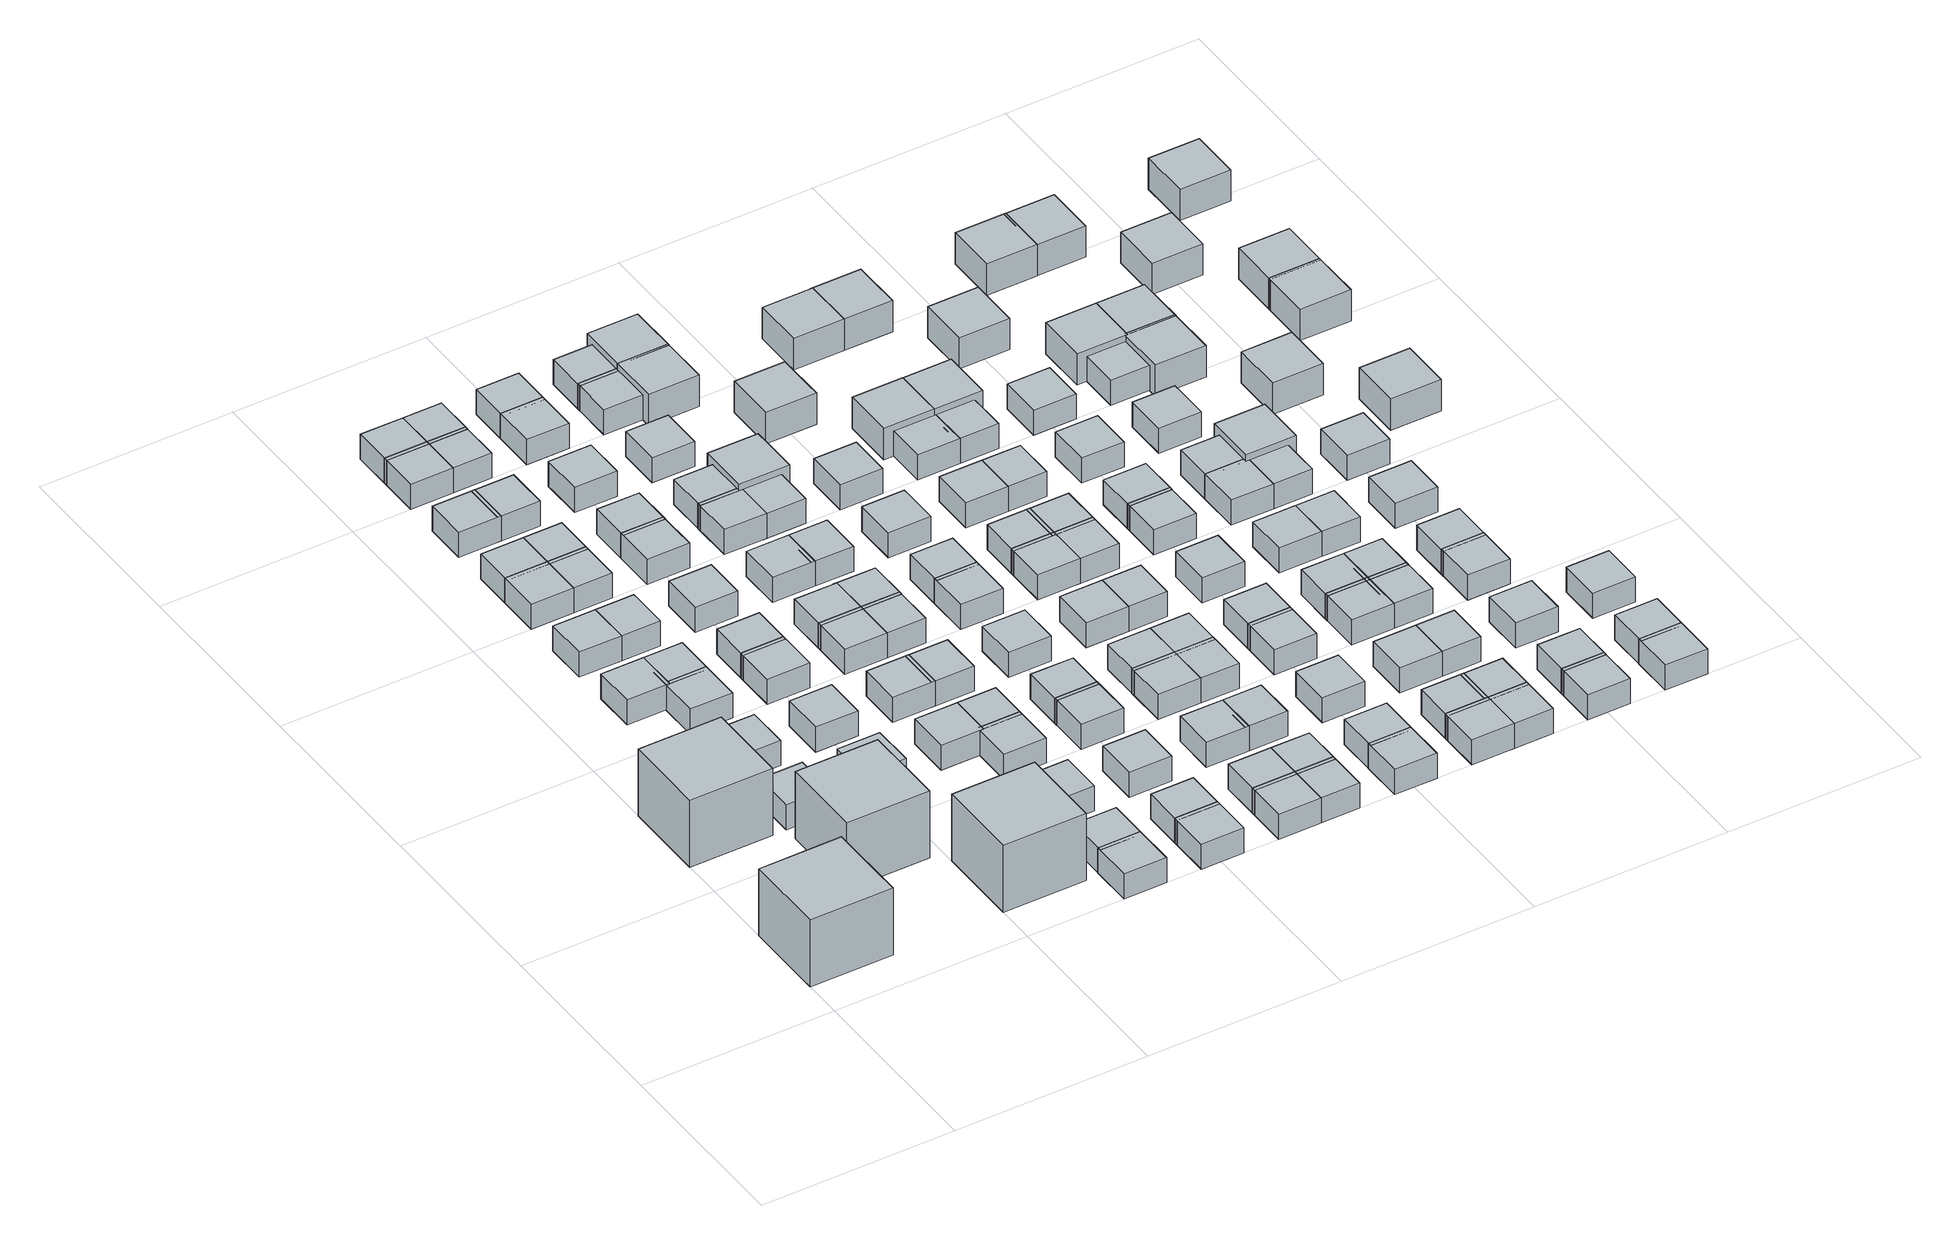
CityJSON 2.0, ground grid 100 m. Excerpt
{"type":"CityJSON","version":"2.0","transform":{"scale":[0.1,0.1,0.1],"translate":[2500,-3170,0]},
"CityObjects":{
"object1":{"type":"GenericCityObject","geometry":[{"type":"Solid","lod":"1","boundaries":[[[[0,1,2,3]],[[4,5,1,0]],[[5,6,2,1]],[[6,7,3,2]],[[7,4,0,3]],[[7,6,5,4]]]]}]},
"object2":{"type":"GenericCityObject","geometry":[{"type":"Solid","lod":"1","boundaries":[[[[8,9,10,11]],[[12,13,9,8]],[[13,14,10,9]],[[14,15,11,10]],[[15,12,8,11]],[[15,14,13,12]]]]}]},
"object3":{"type":"GenericCityObject","geometry":[{"type":"Solid","lod":"1","boundaries":[[[[16,17,18,19]],[[20,21,17,16]],[[21,22,18,17]],[[22,23,19,18]],[[23,20,16,19]],[[23,22,21,20]]]]}]},
"object4":{"type":"GenericCityObject","geometry":[{"type":"Solid","lod":"1","boundaries":[[[[24,25,26,27]],[[28,29,25,24]],[[29,30,26,25]],[[30,31,27,26]],[[31,28,24,27]],[[31,30,29,28]]]]}]},
"object5":{"type":"GenericCityObject","geometry":[{"type":"Solid","lod":"1","boundaries":[[[[32,33,34,35]],[[36,37,33,32]],[[37,38,34,33]],[[38,39,35,34]],[[39,36,32,35]],[[39,38,37,36]]]]}]},
"object6":{"type":"GenericCityObject","geometry":[{"type":"Solid","lod":"1","boundaries":[[[[40,41,42,43]],[[44,45,41,40]],[[45,46,42,41]],[[46,47,43,42]],[[47,44,40,43]],[[47,46,45,44]]]]}]},
"object7":{"type":"GenericCityObject","geometry":[{"type":"Solid","lod":"1","boundaries":[[[[48,49,50,51]],[[52,53,49,48]],[[53,54,50,49]],[[54,55,51,50]],[[55,52,48,51]],[[55,54,53,52]]]]}]},
"object8":{"type":"GenericCityObject","geometry":[{"type":"Solid","lod":"1","boundaries":[[[[56,57,58,59]],[[60,61,57,56]],[[61,62,58,57]],[[62,63,59,58]],[[63,60,56,59]],[[63,62,61,60]]]]}]},
"object9":{"type":"GenericCityObject","geometry":[{"type":"Solid","lod":"1","boundaries":[[[[64,65,66,67]],[[68,69,65,64]],[[69,70,66,65]],[[70,71,67,66]],[[71,68,64,67]],[[71,70,69,68]]]]}]},
"object10":{"type":"GenericCityObject","geometry":[{"type":"Solid","lod":"1","boundaries":[[[[72,73,74,75]],[[76,77,73,72]],[[77,78,74,73]],[[78,79,75,74]],[[79,76,72,75]],[[79,78,77,76]]]]}]},
"object11":{"type":"GenericCityObject","geometry":[{"type":"Solid","lod":"1","boundaries":[[[[80,81,82,83]],[[84,85,81,80]],[[85,86,82,81]],[[86,87,83,82]],[[87,84,80,83]],[[87,86,85,84]]]]}]},
"object12":{"type":"GenericCityObject","geometry":[{"type":"Solid","lod":"1","boundaries":[[[[88,89,90,91]],[[92,93,89,88]],[[93,94,90,89]],[[94,95,91,90]],[[95,92,88,91]],[[95,94,93,92]]]]}]},
"object13":{"type":"GenericCityObject","geometry":[{"type":"Solid","lod":"1","boundaries":[[[[96,97,98,99]],[[100,101,97,96]],[[101,102,98,97]],[[102,103,99,98]],[[103,100,96,99]],[[103,102,101,100]]]]}]},
"object14":{"type":"GenericCityObject","geometry":[{"type":"Solid","lod":"1","boundaries":[[[[104,105,106,107]],[[108,109,105,104]],[[109,110,106,105]],[[110,111,107,106]],[[111,108,104,107]],[[111,110,109,108]]]]}]},
"object15":{"type":"GenericCityObject","geometry":[{"type":"Solid","lod":"1","boundaries":[[[[112,113,114,115]],[[116,117,113,112]],[[117,118,114,113]],[[118,119,115,114]],[[119,116,112,115]],[[119,118,117,116]]]]}]},
"object16":{"type":"GenericCityObject","geometry":[{"type":"Solid","lod":"1","boundaries":[[[[120,121,122,123]],[[124,125,121,120]],[[125,126,122,121]],[[126,127,123,122]],[[127,124,120,123]],[[127,126,125,124]]]]}]},
"object17":{"type":"GenericCityObject","geometry":[{"type":"Solid","lod":"1","boundaries":[[[[128,129,130,131]],[[132,133,129,128]],[[133,134,130,129]],[[134,135,131,130]],[[135,132,128,131]],[[135,134,133,132]]]]}]},
"object18":{"type":"GenericCityObject","geometry":[{"type":"Solid","lod":"1","boundaries":[[[[136,137,138,139]],[[140,141,137,136]],[[141,142,138,137]],[[142,143,139,138]],[[143,140,136,139]],[[143,142,141,140]]]]}]},
"object19":{"type":"GenericCityObject","geometry":[{"type":"Solid","lod":"1","boundaries":[[[[144,145,146,147]],[[148,149,145,144]],[[149,150,146,145]],[[150,151,147,146]],[[151,148,144,147]],[[151,150,149,148]]]]}]},
"object20":{"type":"GenericCityObject","geometry":[{"type":"Solid","lod":"1","boundaries":[[[[152,153,154,155]],[[156,157,153,152]],[[157,158,154,153]],[[158,159,155,154]],[[159,156,152,155]],[[159,158,157,156]]]]}]},
"object21":{"type":"GenericCityObject","geometry":[{"type":"Solid","lod":"1","boundaries":[[[[160,161,162,163]],[[164,165,161,160]],[[165,166,162,161]],[[166,167,163,162]],[[167,164,160,163]],[[167,166,165,164]]]]}]},
"object22":{"type":"GenericCityObject","geometry":[{"type":"Solid","lod":"1","boundaries":[[[[168,169,170,171]],[[172,173,169,168]],[[173,174,170,169]],[[174,175,171,170]],[[175,172,168,171]],[[175,174,173,172]]]]}]},
"object23":{"type":"GenericCityObject","geometry":[{"type":"Solid","lod":"1","boundaries":[[[[176,177,178,179]],[[180,181,177,176]],[[181,182,178,177]],[[182,183,179,178]],[[183,180,176,179]],[[183,182,181,180]]]]}]},
"object24":{"type":"GenericCityObject","geometry":[{"type":"Solid","lod":"1","boundaries":[[[[184,185,186,187]],[[188,189,185,184]],[[189,190,186,185]],[[190,191,187,186]],[[191,188,184,187]],[[191,190,189,188]]]]}]},
"object25":{"type":"GenericCityObject","geometry":[{"type":"Solid","lod":"1","boundaries":[[[[192,193,194,195]],[[196,197,193,192]],[[197,198,194,193]],[[198,199,195,194]],[[199,196,192,195]],[[199,198,197,196]]]]}]},
"object26":{"type":"GenericCityObject","geometry":[{"type":"Solid","lod":"1","boundaries":[[[[200,201,202,203]],[[204,205,201,200]],[[205,206,202,201]],[[206,207,203,202]],[[207,204,200,203]],[[207,206,205,204]]]]}]},
"object27":{"type":"GenericCityObject","geometry":[{"type":"Solid","lod":"1","boundaries":[[[[208,209,210,211]],[[212,213,209,208]],[[213,214,210,209]],[[214,215,211,210]],[[215,212,208,211]],[[215,214,213,212]]]]}]},
"object28":{"type":"GenericCityObject","geometry":[{"type":"Solid","lod":"1","boundaries":[[[[216,217,218,219]],[[220,221,217,216]],[[221,222,218,217]],[[222,223,219,218]],[[223,220,216,219]],[[223,222,221,220]]]]}]},
"object29":{"type":"GenericCityObject","geometry":[{"type":"Solid","lod":"1","boundaries":[[[[224,225,226,227]],[[228,229,225,224]],[[229,230,226,225]],[[230,231,227,226]],[[231,228,224,227]],[[231,230,229,228]]]]}]},
"object30":{"type":"GenericCityObject","geometry":[{"type":"Solid","lod":"1","boundaries":[[[[232,233,234,235]],[[236,237,233,232]],[[237,238,234,233]],[[238,239,235,234]],[[239,236,232,235]],[[239,238,237,236]]]]}]},
"object31":{"type":"GenericCityObject","geometry":[{"type":"Solid","lod":"1","boundaries":[[[[240,241,242,243]],[[244,245,241,240]],[[245,246,242,241]],[[246,247,243,242]],[[247,244,240,243]],[[247,246,245,244]]]]}]},
"object32":{"type":"GenericCityObject","geometry":[{"type":"Solid","lod":"1","boundaries":[[[[248,249,250,251]],[[252,253,249,248]],[[253,254,250,249]],[[254,255,251,250]],[[255,252,248,251]],[[255,254,253,252]]]]}]},
"object33":{"type":"GenericCityObject","geometry":[{"type":"Solid","lod":"1","boundaries":[[[[256,257,258,259]],[[260,261,257,256]],[[261,262,258,257]],[[262,263,259,258]],[[263,260,256,259]],[[263,262,261,260]]]]}]},
"object34":{"type":"GenericCityObject","geometry":[{"type":"Solid","lod":"1","boundaries":[[[[264,265,266,267]],[[268,269,265,264]],[[269,270,266,265]],[[270,271,267,266]],[[271,268,264,267]],[[271,270,269,268]]]]}]},
"object35":{"type":"GenericCityObject","geometry":[{"type":"Solid","lod":"1","boundaries":[[[[272,273,274,275]],[[276,277,273,272]],[[277,278,274,273]],[[278,279,275,274]],[[279,276,272,275]],[[279,278,277,276]]]]}]},
"object36":{"type":"GenericCityObject","geometry":[{"type":"Solid","lod":"1","boundaries":[[[[280,281,282,283]],[[284,285,281,280]],[[285,286,282,281]],[[286,287,283,282]],[[287,284,280,283]],[[287,286,285,284]]]]}]},
"object37":{"type":"GenericCityObject","geometry":[{"type":"Solid","lod":"1","boundaries":[[[[288,289,290,291]],[[292,293,289,288]],[[293,294,290,289]],[[294,295,291,290]],[[295,292,288,291]],[[295,294,293,292]]]]}]},
"object38":{"type":"GenericCityObject","geometry":[{"type":"Solid","lod":"1","boundaries":[[[[296,297,298,299]],[[300,301,297,296]],[[301,302,298,297]],[[302,303,299,298]],[[303,300,296,299]],[[303,302,301,300]]]]}]},
"object39":{"type":"GenericCityObject","geometry":[{"type":"Solid","lod":"1","boundaries":[[[[304,305,306,307]],[[308,309,305,304]],[[309,310,306,305]],[[310,311,307,306]],[[311,308,304,307]],[[311,310,309,308]]]]}]},
"object40":{"type":"GenericCityObject","geometry":[{"type":"Solid","lod":"1","boundaries":[[[[312,313,314,315]],[[316,317,313,312]],[[317,318,314,313]],[[318,319,315,314]],[[319,316,312,315]],[[319,318,317,316]]]]}]},
"object41":{"type":"GenericCityObject","geometry":[{"type":"Solid","lod":"1","boundaries":[[[[320,321,322,323]],[[324,325,321,320]],[[325,326,322,321]],[[326,327,323,322]],[[327,324,320,323]],[[327,326,325,324]]]]}]},
"object42":{"type":"GenericCityObject","geometry":[{"type":"Solid","lod":"1","boundaries":[[[[328,329,330,331]],[[332,333,329,328]],[[333,334,330,329]],[[334,335,331,330]],[[335,332,328,331]],[[335,334,333,332]]]]}]},
"object43":{"type":"GenericCityObject","geometry":[{"type":"Solid","lod":"1","boundaries":[[[[336,337,338,339]],[[340,341,337,336]],[[341,342,338,337]],[[342,343,339,338]],[[343,340,336,339]],[[343,342,341,340]]]]}]},
"object44":{"type":"GenericCityObject","geometry":[{"type":"Solid","lod":"1","boundaries":[[[[344,345,346,347]],[[348,349,345,344]],[[349,350,346,345]],[[350,351,347,346]],[[351,348,344,347]],[[351,350,349,348]]]]}]},
"object45":{"type":"GenericCityObject","geometry":[{"type":"Solid","lod":"1","boundaries":[[[[352,353,354,355]],[[356,357,353,352]],[[357,358,354,353]],[[358,359,355,354]],[[359,356,352,355]],[[359,358,357,356]]]]}]},
"object46":{"type":"GenericCityObject","geometry":[{"type":"Solid","lod":"1","boundaries":[[[[360,361,362,363]],[[364,365,361,360]],[[365,366,362,361]],[[366,367,363,362]],[[367,364,360,363]],[[367,366,365,364]]]]}]},
"object47":{"type":"GenericCityObject","geometry":[{"type":"Solid","lod":"1","boundaries":[[[[368,369,370,371]],[[372,373,369,368]],[[373,374,370,369]],[[374,375,371,370]],[[375,372,368,371]],[[375,374,373,372]]]]}]},
"object48":{"type":"GenericCityObject","geometry":[{"type":"Solid","lod":"1","boundaries":[[[[376,377,378,379]],[[380,381,377,376]],[[381,382,378,377]],[[382,383,379,378]],[[383,380,376,379]],[[383,382,381,380]]]]}]},
"object49":{"type":"GenericCityObject","geometry":[{"type":"Solid","lod":"1","boundaries":[[[[384,385,386,387]],[[388,389,385,384]],[[389,390,386,385]],[[390,391,387,386]],[[391,388,384,387]],[[391,390,389,388]]]]}]},
"object50":{"type":"GenericCityObject","geometry":[{"type":"Solid","lod":"1","boundaries":[[[[392,393,394,395]],[[396,397,393,392]],[[397,398,394,393]],[[398,399,395,394]],[[399,396,392,395]],[[399,398,397,396]]]]}]},
"object51":{"type":"GenericCityObject","geometry":[{"type":"Solid","lod":"1","boundaries":[[[[400,401,402,403]],[[404,405,401,400]],[[405,406,402,401]],[[406,407,403,402]],[[407,404,400,403]],[[407,406,405,404]]]]}]},
"object52":{"type":"GenericCityObject","geometry":[{"type":"Solid","lod":"1","boundaries":[[[[408,409,410,411]],[[412,413,409,408]],[[413,414,410,409]],[[414,415,411,410]],[[415,412,408,411]],[[415,414,413,412]]]]}]},
"object53":{"type":"GenericCityObject","geometry":[{"type":"Solid","lod":"1","boundaries":[[[[416,417,418,419]],[[420,421,417,416]],[[421,422,418,417]],[[422,423,419,418]],[[423,420,416,419]],[[423,422,421,420]]]]}]},
"object54":{"type":"GenericCityObject","geometry":[{"type":"Solid","lod":"1","boundaries":[[[[424,425,426,427]],[[428,429,425,424]],[[429,430,426,425]],[[430,431,427,426]],[[431,428,424,427]],[[431,430,429,428]]]]}]},
"object55":{"type":"GenericCityObject","geometry":[{"type":"Solid","lod":"1","boundaries":[[[[432,433,434,435]],[[436,437,433,432]],[[437,438,434,433]],[[438,439,435,434]],[[439,436,432,435]],[[439,438,437,436]]]]}]},
"object56":{"type":"GenericCityObject","geometry":[{"type":"Solid","lod":"1","boundaries":[[[[440,441,442,443]],[[444,445,441,440]],[[445,446,442,441]],[[446,447,443,442]],[[447,444,440,443]],[[447,446,445,444]]]]}]},
"object57":{"type":"GenericCityObject","geometry":[{"type":"Solid","lod":"1","boundaries":[[[[448,449,450,451]],[[452,453,449,448]],[[453,454,450,449]],[[454,455,451,450]],[[455,452,448,451]],[[455,454,453,452]]]]}]},
"object58":{"type":"GenericCityObject","geometry":[{"type":"Solid","lod":"1","boundaries":[[[[456,457,458,459]],[[460,461,457,456]],[[461,462,458,457]],[[462,463,459,458]],[[463,460,456,459]],[[463,462,461,460]]]]}]},
"object59":{"type":"GenericCityObject","geometry":[{"type":"Solid","lod":"1","boundaries":[[[[464,465,466,467]],[[468,469,465,464]],[[469,470,466,465]],[[470,471,467,466]],[[471,468,464,467]],[[471,470,469,468]]]]}]},
"object60":{"type":"GenericCityObject","geometry":[{"type":"Solid","lod":"1","boundaries":[[[[472,473,474,475]],[[476,477,473,472]],[[477,478,474,473]],[[478,479,475,474]],[[479,476,472,475]],[[479,478,477,476]]]]}]},
"object61":{"type":"GenericCityObject","geometry":[{"type":"Solid","lod":"1","boundaries":[[[[480,481,482,483]],[[484,485,481,480]],[[485,486,482,481]],[[486,487,483,482]],[[487,484,480,483]],[[487,486,485,484]]]]}]},
"object62":{"type":"GenericCityObject","geometry":[{"type":"Solid","lod":"1","boundaries":[[[[488,489,490,491]],[[492,493,489,488]],[[493,494,490,489]],[[494,495,491,490]],[[495,492,488,491]],[[495,494,493,492]]]]}]},
"object63":{"type":"GenericCityObject","geometry":[{"type":"Solid","lod":"1","boundaries":[[[[496,497,498,499]],[[500,501,497,496]],[[501,502,498,497]],[[502,503,499,498]],[[503,500,496,499]],[[503,502,501,500]]]]}]},
"object64":{"type":"GenericCityObject","geometry":[{"type":"Solid","lod":"1","boundaries":[[[[504,505,506,507]],[[508,509,505,504]],[[509,510,506,505]],[[510,511,507,506]],[[511,508,504,507]],[[511,510,509,508]]]]}]},
"object65":{"type":"GenericCityObject","geometry":[{"type":"Solid","lod":"1","boundaries":[[[[512,513,514,515]],[[516,517,513,512]],[[517,518,514,513]],[[518,519,515,514]],[[519,516,512,515]],[[519,518,517,516]]]]}]},
"object66":{"type":"GenericCityObject","geometry":[{"type":"Solid","lod":"1","boundaries":[[[[520,521,522,523]],[[524,525,521,520]],[[525,526,522,521]],[[526,527,523,522]],[[527,524,520,523]],[[527,526,525,524]]]]}]},
"object67":{"type":"GenericCityObject","geometry":[{"type":"Solid","lod":"1","boundaries":[[[[528,529,530,531]],[[532,533,529,528]],[[533,534,530,529]],[[534,535,531,530]],[[535,532,528,531]],[[535,534,533,532]]]]}]},
"object68":{"type":"GenericCityObject","geometry":[{"type":"Solid","lod":"1","boundaries":[[[[536,537,538,539]],[[540,541,537,536]],[[541,542,538,537]],[[542,543,539,538]],[[543,540,536,539]],[[543,542,541,540]]]]}]},
"object69":{"type":"GenericCityObject","geometry":[{"type":"Solid","lod":"1","boundaries":[[[[544,545,546,547]],[[548,549,545,544]],[[549,550,546,545]],[[550,551,547,546]],[[551,548,544,547]],[[551,550,549,548]]]]}]},
"object70":{"type":"GenericCityObject","geometry":[{"type":"Solid","lod":"1","boundaries":[[[[552,553,554,555]],[[556,557,553,552]],[[557,558,554,553]],[[558,559,555,554]],[[559,556,552,555]],[[559,558,557,556]]]]}]},
"object71":{"type":"GenericCityObject","geometry":[{"type":"Solid","lod":"1","boundaries":[[[[560,561,562,563]],[[564,565,561,560]],[[565,566,562,561]],[[566,567,563,562]],[[567,564,560,563]],[[567,566,565,564]]]]}]},
"object72":{"type":"GenericCityObject","geometry":[{"type":"Solid","lod":"1","boundaries":[[[[568,569,570,571]],[[572,573,569,568]],[[573,574,570,569]],[[574,575,571,570]],[[575,572,568,571]],[[575,574,573,572]]]]}]},
"object73":{"type":"GenericCityObject","geometry":[{"type":"Solid","lod":"1","boundaries":[[[[576,577,578,579]],[[580,581,577,576]],[[581,582,578,577]],[[582,583,579,578]],[[583,580,576,579]],[[583,582,581,580]]]]}]},
"object74":{"type":"GenericCityObject","geometry":[{"type":"Solid","lod":"1","boundaries":[[[[584,585,586,587]],[[588,589,585,584]],[[589,590,586,585]],[[590,591,587,586]],[[591,588,584,587]],[[591,590,589,588]]]]}]},
"object75":{"type":"GenericCityObject","geometry":[{"type":"Solid","lod":"1","boundaries":[[[[592,593,594,595]],[[596,597,593,592]],[[597,598,594,593]],[[598,599,595,594]],[[599,596,592,595]],[[599,598,597,596]]]]}]},
"object76":{"type":"GenericCityObject","geometry":[{"type":"Solid","lod":"1","boundaries":[[[[600,601,602,603]],[[604,605,601,600]],[[605,606,602,601]],[[606,607,603,602]],[[607,604,600,603]],[[607,606,605,604]]]]}]},
"object77":{"type":"GenericCityObject","geometry":[{"type":"Solid","lod":"1","boundaries":[[[[608,609,610,611]],[[612,613,609,608]],[[613,614,610,609]],[[614,615,611,610]],[[615,612,608,611]],[[615,614,613,612]]]]}]},
"object78":{"type":"GenericCityObject","geometry":[{"type":"Solid","lod":"1","boundaries":[[[[616,617,618,619]],[[620,621,617,616]],[[621,622,618,617]],[[622,623,619,618]],[[623,620,616,619]],[[623,622,621,620]]]]}]},
"object79":{"type":"GenericCityObject","geometry":[{"type":"Solid","lod":"1","boundaries":[[[[624,625,626,627]],[[628,629,625,624]],[[629,630,626,625]],[[630,631,627,626]],[[631,628,624,627]],[[631,630,629,628]]]]}]},
"object80":{"type":"GenericCityObject","geometry":[{"type":"Solid","lod":"1","boundaries":[[[[632,633,634,635]],[[636,637,633,632]],[[637,638,634,633]],[[638,639,635,634]],[[639,636,632,635]],[[639,638,637,636]]]]}]},
"object81":{"type":"GenericCityObject","geometry":[{"type":"Solid","lod":"1","boundaries":[[[[640,641,642,643]],[[644,645,641,640]],[[645,646,642,641]],[[646,647,643,642]],[[647,644,640,643]],[[647,646,645,644]]]]}]},
"object82":{"type":"GenericCityObject","geometry":[{"type":"Solid","lod":"1","boundaries":[[[[648,649,650,651]],[[652,653,649,648]],[[653,654,650,649]],[[654,655,651,650]],[[655,652,648,651]],[[655,654,653,652]]]]}]},
"object83":{"type":"GenericCityObject","geometry":[{"type":"Solid","lod":"1","boundaries":[[[[656,657,658,659]],[[660,661,657,656]],[[661,662,658,657]],[[662,663,659,658]],[[663,660,656,659]],[[663,662,661,660]]]]}]},
"object84":{"type":"GenericCityObject","geometry":[{"type":"Solid","lod":"1","boundaries":[[[[664,665,666,667]],[[668,669,665,664]],[[669,670,666,665]],[[670,671,667,666]],[[671,668,664,667]],[[671,670,669,668]]]]}]},
"object85":{"type":"GenericCityObject","geometry":[{"type":"Solid","lod":"1","boundaries":[[[[672,673,674,675]],[[676,677,673,672]],[[677,678,674,673]],[[678,679,675,674]],[[679,676,672,675]],[[679,678,677,676]]]]}]},
"object86":{"type":"GenericCityObject","geometry":[{"type":"Solid","lod":"1","boundaries":[[[[680,681,682,683]],[[684,685,681,680]],[[685,686,682,681]],[[686,687,683,682]],[[687,684,680,683]],[[687,686,685,684]]]]}]},
"object87":{"type":"GenericCityObject","geometry":[{"type":"Solid","lod":"1","boundaries":[[[[688,689,690,691]],[[692,693,689,688]],[[693,694,690,689]],[[694,695,691,690]],[[695,692,688,691]],[[695,694,693,692]]]]}]},
"object88":{"type":"GenericCityObject","geometry":[{"type":"Solid","lod":"1","boundaries":[[[[696,697,698,699]],[[700,701,697,696]],[[701,702,698,697]],[[702,703,699,698]],[[703,700,696,699]],[[703,702,701,700]]]]}]},
"object89":{"type":"GenericCityObject","geometry":[{"type":"Solid","lod":"1","boundaries":[[[[704,705,706,707]],[[708,709,705,704]],[[709,710,706,705]],[[710,711,707,706]],[[711,708,704,707]],[[711,710,709,708]]]]}]},
"object90":{"type":"GenericCityObject","geometry":[{"type":"Solid","lod":"1","boundaries":[[[[712,713,714,715]],[[716,717,713,712]],[[717,718,714,713]],[[718,719,715,714]],[[719,716,712,715]],[[719,718,717,716]]]]}]},
"object91":{"type":"GenericCityObject","geometry":[{"type":"Solid","lod":"1","boundaries":[[[[720,721,722,723]],[[724,725,721,720]],[[725,726,722,721]],[[726,727,723,722]],[[727,724,720,723]],[[727,726,725,724]]]]}]},
"object92":{"type":"GenericCityObject","geometry":[{"type":"Solid","lod":"1","boundaries":[[[[728,729,730,731]],[[732,733,729,728]],[[733,734,730,729]],[[734,735,731,730]],[[735,732,728,731]],[[735,734,733,732]]]]}]},
"object93":{"type":"GenericCityObject","geometry":[{"type":"Solid","lod":"1","boundaries":[[[[736,737,738,739]],[[740,741,737,736]],[[741,742,738,737]],[[742,743,739,738]],[[743,740,736,739]],[[743,742,741,740]]]]}]},
"object94":{"type":"GenericCityObject","geometry":[{"type":"Solid","lod":"1","boundaries":[[[[744,745,746,747]],[[748,749,745,744]],[[749,750,746,745]],[[750,751,747,746]],[[751,748,744,747]],[[751,750,749,748]]]]}]},
"object95":{"type":"GenericCityObject","geometry":[{"type":"Solid","lod":"1","boundaries":[[[[752,753,754,755]],[[756,757,753,752]],[[757,758,754,753]],[[758,759,755,754]],[[759,756,752,755]],[[759,758,757,756]]]]}]},
"object96":{"type":"GenericCityObject","geometry":[{"type":"Solid","lod":"1","boundaries":[[[[760,761,762,763]],[[764,765,761,760]],[[765,766,762,761]],[[766,767,763,762]],[[767,764,760,763]],[[767,766,765,764]]]]}]},
"object97":{"type":"GenericCityObject","geometry":[{"type":"Solid","lod":"1","boundaries":[[[[768,769,770,771]],[[772,773,769,768]],[[773,774,770,769]],[[774,775,771,770]],[[775,772,768,771]],[[775,774,773,772]]]]}]},
"object98":{"type":"GenericCityObject","geometry":[{"type":"Solid","lod":"1","boundaries":[[[[776,777,778,779]],[[780,781,777,776]],[[781,782,778,777]],[[782,783,779,778]],[[783,780,776,779]],[[783,782,781,780]]]]}]},
"object99":{"type":"GenericCityObject","geometry":[{"type":"Solid","lod":"1","boundaries":[[[[784,785,786,787]],[[788,789,785,784]],[[789,790,786,785]],[[790,791,787,786]],[[791,788,784,787]],[[791,790,789,788]]]]}]},
"object100":{"type":"GenericCityObject","geometry":[{"type":"Solid","lod":"1","boundaries":[[[[792,793,794,795]],[[796,797,793,792]],[[797,798,794,793]],[[798,799,795,794]],[[799,796,792,795]],[[799,798,797,796]]]]}]},
"object101":{"type":"GenericCityObject","geometry":[{"type":"Solid","lod":"1","boundaries":[[[[800,801,802,803]],[[804,805,801,800]],[[805,806,802,801]],[[806,807,803,802]],[[807,804,800,803]],[[807,806,805,804]]]]}]},
"object102":{"type":"GenericCityObject","geometry":[{"type":"Solid","lod":"1","boundaries":[[[[808,809,810,811]],[[812,813,809,808]],[[813,814,810,809]],[[814,815,811,810]],[[815,812,808,811]],[[815,814,813,812]]]]}]},
"object103":{"type":"GenericCityObject","geometry":[{"type":"Solid","lod":"1","boundaries":[[[[816,817,818,819]],[[820,821,817,816]],[[821,822,818,817]],[[822,823,819,818]],[[823,820,816,819]],[[823,822,821,820]]]]}]},
"object104":{"type":"GenericCityObject","geometry":[{"type":"Solid","lod":"1","boundaries":[[[[824,825,826,827]],[[828,829,825,824]],[[829,830,826,825]],[[830,831,827,826]],[[831,828,824,827]],[[831,830,829,828]]]]}]},
"object105":{"type":"GenericCityObject","geometry":[{"type":"Solid","lod":"1","boundaries":[[[[832,833,834,835]],[[836,837,833,832]],[[837,838,834,833]],[[838,839,835,834]],[[839,836,832,835]],[[839,838,837,836]]]]}]},
"object106":{"type":"GenericCityObject","geometry":[{"type":"Solid","lod":"1","boundaries":[[[[840,841,842,843]],[[844,845,841,840]],[[845,846,842,841]],[[846,847,843,842]],[[847,844,840,843]],[[847,846,845,844]]]]}]},
"object107":{"type":"GenericCityObject","geometry":[{"type":"Solid","lod":"1","boundaries":[[[[848,849,850,851]],[[852,853,849,848]],[[853,854,850,849]],[[854,855,851,850]],[[855,852,848,851]],[[855,854,853,852]]]]}]},
"object108":{"type":"GenericCityObject","geometry":[{"type":"Solid","lod":"1","boundaries":[[[[856,857,858,859]],[[860,861,857,856]],[[861,862,858,857]],[[862,863,859,858]],[[863,860,856,859]],[[863,862,861,860]]]]}]},
"object109":{"type":"GenericCityObject","geometry":[{"type":"Solid","lod":"1","boundaries":[[[[864,865,866,867]],[[868,869,865,864]],[[869,870,866,865]],[[870,871,867,866]],[[871,868,864,867]],[[871,870,869,868]]]]}]},
"object110":{"type":"GenericCityObject","geometry":[{"type":"Solid","lod":"1","boundaries":[[[[872,873,874,875]],[[876,877,873,872]],[[877,878,874,873]],[[878,879,875,874]],[[879,876,872,875]],[[879,878,877,876]]]]}]},
"object111":{"type":"GenericCityObject","geometry":[{"type":"Solid","lod":"1","boundaries":[[[[880,881,882,883]],[[884,885,881,880]],[[885,886,882,881]],[[886,887,883,882]],[[887,884,880,883]],[[887,886,885,884]]]]}]},
"object112":{"type":"GenericCityObject","geometry":[{"type":"Solid","lod":"1","boundaries":[[[[888,889,890,891]],[[892,893,889,888]],[[893,894,890,889]],[[894,895,891,890]],[[895,892,888,891]],[[895,894,893,892]]]]}]},
"object113":{"type":"GenericCityObject","geometry":[{"type":"Solid","lod":"1","boundaries":[[[[896,897,898,899]],[[900,901,897,896]],[[901,902,898,897]],[[902,903,899,898]],[[903,900,896,899]],[[903,902,901,900]]]]}]},
"object114":{"type":"GenericCityObject","geometry":[{"type":"Solid","lod":"1","boundaries":[[[[904,905,906,907]],[[908,909,905,904]],[[909,910,906,905]],[[910,911,907,906]],[[911,908,904,907]],[[911,910,909,908]]]]}]},
"object115":{"type":"GenericCityObject","geometry":[{"type":"Solid","lod":"1","boundaries":[[[[912,913,914,915]],[[916,917,913,912]],[[917,918,914,913]],[[918,919,915,914]],[[919,916,912,915]],[[919,918,917,916]]]]}]},
"object116":{"type":"GenericCityObject","geometry":[{"type":"Solid","lod":"1","boundaries":[[[[920,921,922,923]],[[924,925,921,920]],[[925,926,922,921]],[[926,927,923,922]],[[927,924,920,923]],[[927,926,925,924]]]]}]},
"object117":{"type":"GenericCityObject","geometry":[{"type":"Solid","lod":"1","boundaries":[[[[928,929,930,931]],[[932,933,929,928]],[[933,934,930,929]],[[934,935,931,930]],[[935,932,928,931]],[[935,934,933,932]]]]}]},
"object118":{"type":"GenericCityObject","geometry":[{"type":"Solid","lod":"1","boundaries":[[[[936,937,938,939]],[[940,941,937,936]],[[941,942,938,937]],[[942,943,939,938]],[[943,940,936,939]],[[943,942,941,940]]]]}]},
"object119":{"type":"GenericCityObject","geometry":[{"type":"Solid","lod":"1","boundaries":[[[[944,945,946,947]],[[948,949,945,944]],[[949,950,946,945]],[[950,951,947,946]],[[951,948,944,947]],[[951,950,949,948]]]]}]},
"object120":{"type":"GenericCityObject","geometry":[{"type":"Solid","lod":"1","boundaries":[[[[952,953,954,955]],[[956,957,953,952]],[[957,958,954,953]],[[958,959,955,954]],[[959,956,952,955]],[[959,958,957,956]]]]}]},
"object121":{"type":"GenericCityObject","geometry":[{"type":"Solid","lod":"1","boundaries":[[[[960,961,962,963]],[[964,965,961,960]],[[965,966,962,961]],[[966,967,963,962]],[[967,964,960,963]],[[967,966,965,964]]]]}]},
"object122":{"type":"GenericCityObject","geometry":[{"type":"Solid","lod":"1","boundaries":[[[[968,969,970,971]],[[972,973,969,968]],[[973,974,970,969]],[[974,975,971,970]],[[975,972,968,971]],[[975,974,973,972]]]]}]},
"object123":{"type":"GenericCityObject","geometry":[{"type":"Solid","lod":"1","boundaries":[[[[976,977,978,979]],[[980,981,977,976]],[[981,982,978,977]],[[982,983,979,978]],[[983,980,976,979]],[[983,982,981,980]]]]}]},
"object124":{"type":"GenericCityObject","geometry":[{"type":"Solid","lod":"1","boundaries":[[[[984,985,986,987]],[[988,989,985,984]],[[989,990,986,985]],[[990,991,987,986]],[[991,988,984,987]],[[991,990,989,988]]]]}]},
"object125":{"type":"GenericCityObject","geometry":[{"type":"Solid","lod":"1","boundaries":[[[[992,993,994,995]],[[996,997,993,992]],[[997,998,994,993]],[[998,999,995,994]],[[999,996,992,995]],[[999,998,997,996]]]]}]},
"object126":{"type":"GenericCityObject","geometry":[{"type":"Solid","lod":"1","boundaries":[[[[1000,1001,1002,1003]],[[1004,1005,1001,1000]],[[1005,1006,1002,1001]],[[1006,1007,1003,1002]],[[1007,1004,1000,1003]],[[1007,1006,1005,1004]]]]}]},
"object127":{"type":"GenericCityObject","geometry":[{"type":"Solid","lod":"1","boundaries":[[[[1008,1009,1010,1011]],[[1012,1013,1009,1008]],[[1013,1014,1010,1009]],[[1014,1015,1011,1010]],[[1015,1012,1008,1011]],[[1015,1014,1013,1012]]]]}]},
"object128":{"type":"GenericCityObject","geometry":[{"type":"Solid","lod":"1","boundaries":[[[[1016,1017,1018,1019]],[[1020,1021,1017,1016]],[[1021,1022,1018,1017]],[[1022,1023,1019,1018]],[[1023,1020,1016,1019]],[[1023,1022,1021,1020]]]]}]},
"object129":{"type":"GenericCityObject","geometry":[{"type":"Solid","lod":"1","boundaries":[[[[1024,1025,1026,1027]],[[1028,1029,1025,1024]],[[1029,1030,1026,1025]],[[1030,1031,1027,1026]],[[1031,1028,1024,1027]],[[1031,1030,1029,1028]]]]}]},
"object130":{"type":"GenericCityObject","geometry":[{"type":"Solid","lod":"1","boundaries":[[[[1032,1033,1034,1035]],[[1036,1037,1033,1032]],[[1037,1038,1034,1033]],[[1038,1039,1035,1034]],[[1039,1036,1032,1035]],[[1039,1038,1037,1036]]]]}]},
"object131":{"type":"GenericCityObject","geometry":[{"type":"Solid","lod":"1","boundaries":[[[[1040,1041,1042,1043]],[[1044,1045,1041,1040]],[[1045,1046,1042,1041]],[[1046,1047,1043,1042]],[[1047,1044,1040,1043]],[[1047,1046,1045,1044]]]]}]},
"object132":{"type":"GenericCityObject","geometry":[{"type":"Solid","lod":"1","boundaries":[[[[1048,1049,1050,1051]],[[1052,1053,1049,1048]],[[1053,1054,1050,1049]],[[1054,1055,1051,1050]],[[1055,1052,1048,1051]],[[1055,1054,1053,1052]]]]}]},
"object133":{"type":"GenericCityObject","geometry":[{"type":"Solid","lod":"1","boundaries":[[[[1056,1057,1058,1059]],[[1060,1061,1057,1056]],[[1061,1062,1058,1057]],[[1062,1063,1059,1058]],[[1063,1060,1056,1059]],[[1063,1062,1061,1060]]]]}]},
"object134":{"type":"GenericCityObject","geometry":[{"type":"Solid","lod":"1","boundaries":[[[[1064,1065,1066,1067]],[[1068,1069,1065,1064]],[[1069,1070,1066,1065]],[[1070,1071,1067,1066]],[[1071,1068,1064,1067]],[[1071,1070,1069,1068]]]]}]},
"object135":{"type":"GenericCityObject","geometry":[{"type":"Solid","lod":"1","boundaries":[[[[1072,1073,1074,1075]],[[1076,1077,1073,1072]],[[1077,1078,1074,1073]],[[1078,1079,1075,1074]],[[1079,1076,1072,1075]],[[1079,1078,1077,1076]]]]}]},
"object136":{"type":"GenericCityObject","geometry":[{"type":"Solid","lod":"1","boundaries":[[[[1080,1081,1082,1083]],[[1084,1085,1081,1080]],[[1085,1086,1082,1081]],[[1086,1087,1083,1082]],[[1087,1084,1080,1083]],[[1087,1086,1085,1084]]]]}]},
"object137":{"type":"GenericCityObject","geometry":[{"type":"Solid","lod":"1","boundaries":[[[[1088,1089,1090,1091]],[[1092,1093,1089,1088]],[[1093,1094,1090,1089]],[[1094,1095,1091,1090]],[[1095,1092,1088,1091]],[[1095,1094,1093,1092]]]]}]},
"object138":{"type":"GenericCityObject","geometry":[{"type":"Solid","lod":"1","boundaries":[[[[1096,1097,1098,1099]],[[1100,1101,1097,1096]],[[1101,1102,1098,1097]],[[1102,1103,1099,1098]],[[1103,1100,1096,1099]],[[1103,1102,1101,1100]]]]}]},
"object139":{"type":"GenericCityObject","geometry":[{"type":"Solid","lod":"1","boundaries":[[[[1104,1105,1106,1107]],[[1108,1109,1105,1104]],[[1109,1110,1106,1105]],[[1110,1111,1107,1106]],[[1111,1108,1104,1107]],[[1111,1110,1109,1108]]]]}]}
},
"vertices":[
[0,200,0],[429,200,0],[429,629,0],[0,629,0],[0,200,375],[429,200,375],[429,629,375],[0,629,375],
[0,1200,0],[429,1200,0],[429,1629,0],[0,1629,0],[0,1200,375],[429,1200,375],[429,1629,375],[0,1629,375],
[500,700,0],[929,700,0],[929,1129,0],[500,1129,0],[500,700,375],[929,700,375],[929,1129,375],[500,1129,375],
[500,1200,0],[720,1200,0],[720,1420,0],[500,1420,0],[500,1200,140],[720,1200,140],[720,1420,140],[500,1420,140],
[300,2200,0],[520,2200,0],[520,2420,0],[300,2420,0],[300,2200,140],[520,2200,140],[520,2420,140],[300,2420,140],
[500,1600,0],[720,1600,0],[720,1820,0],[500,1820,0],[500,1600,140],[720,1600,140],[720,1820,140],[500,1820,140],
[300,2600,0],[520,2600,0],[520,2820,0],[300,2820,0],[300,2600,140],[520,2600,140],[520,2820,140],[300,2820,140],
[500,2000,0],[720,2000,0],[720,2220,0],[500,2220,0],[500,2000,140],[720,2000,140],[720,2220,140],[500,2220,140],
[500,2200,0],[720,2200,0],[720,2420,0],[500,2420,0],[500,2200,140],[720,2200,140],[720,2420,140],[500,2420,140],
[1000,200,0],[1429,200,0],[1429,629,0],[1000,629,0],[1000,200,375],[1429,200,375],[1429,629,375],[1000,629,375],
[300,3000,0],[520,3000,0],[520,3220,0],[300,3220,0],[300,3000,140],[520,3000,140],[520,3220,140],[300,3220,140],
[900,1200,0],[1120,1200,0],[1120,1420,0],[900,1420,0],[900,1200,140],[1120,1200,140],[1120,1420,140],[900,1420,140],
[300,3200,0],[520,3200,0],[520,3420,0],[300,3420,0],[300,3200,140],[520,3200,140],[520,3420,140],[300,3420,140],
[500,2600,0],[720,2600,0],[720,2820,0],[500,2820,0],[500,2600,140],[720,2600,140],[720,2820,140],[500,2820,140],
[900,1600,0],[1120,1600,0],[1120,1820,0],[900,1820,0],[900,1600,140],[1120,1600,140],[1120,1820,140],[900,1820,140],
[300,3600,0],[520,3600,0],[520,3820,0],[300,3820,0],[300,3600,140],[520,3600,140],[520,3820,140],[300,3820,140],
[500,3000,0],[720,3000,0],[720,3220,0],[500,3220,0],[500,3000,140],[720,3000,140],[720,3220,140],[500,3220,140],
[500,3200,0],[720,3200,0],[720,3420,0],[500,3420,0],[500,3200,140],[720,3200,140],[720,3420,140],[500,3420,140],
[1500,0,0],[1720,0,0],[1720,220,0],[1500,220,0],[1500,0,140],[1720,0,140],[1720,220,140],[1500,220,140],
[900,2000,0],[1120,2000,0],[1120,2220,0],[900,2220,0],[900,2000,140],[1120,2000,140],[1120,2220,140],[900,2220,140],
[300,4000,0],[520,4000,0],[520,4220,0],[300,4220,0],[300,4000,140],[520,4000,140],[520,4220,140],[300,4220,140],
[1500,200,0],[1720,200,0],[1720,420,0],[1500,420,0],[1500,200,140],[1720,200,140],[1720,420,140],[1500,420,140],
[900,2200,0],[1120,2200,0],[1120,2420,0],[900,2420,0],[900,2200,140],[1120,2200,140],[1120,2420,140],[900,2420,140],
[300,4200,0],[520,4200,0],[520,4420,0],[300,4420,0],[300,4200,140],[520,4200,140],[520,4420,140],[300,4420,140],
[500,3600,0],[720,3600,0],[720,3820,0],[500,3820,0],[500,3600,140],[720,3600,140],[720,3820,140],[500,3820,140],
[1300,1200,0],[1520,1200,0],[1520,1420,0],[1300,1420,0],[1300,1200,140],[1520,1200,140],[1520,1420,140],[1300,1420,140],
[1500,600,0],[1720,600,0],[1720,820,0],[1500,820,0],[1500,600,140],[1720,600,140],[1720,820,140],[1500,820,140],
[900,2600,0],[1120,2600,0],[1120,2820,0],[900,2820,0],[900,2600,140],[1120,2600,140],[1120,2820,140],[900,2820,140],
[500,4000,0],[720,4000,0],[720,4220,0],[500,4220,0],[500,4000,140],[720,4000,140],[720,4220,140],[500,4220,140],
[500,4200,0],[720,4200,0],[720,4420,0],[500,4420,0],[500,4200,140],[720,4200,140],[720,4420,140],[500,4420,140],
[1300,1600,0],[1520,1600,0],[1520,1820,0],[1300,1820,0],[1300,1600,140],[1520,1600,140],[1520,1820,140],[1300,1820,140],
[1500,1000,0],[1720,1000,0],[1720,1220,0],[1500,1220,0],[1500,1000,140],[1720,1000,140],[1720,1220,140],[1500,1220,140],
[900,3000,0],[1120,3000,0],[1120,3220,0],[900,3220,0],[900,3000,140],[1120,3000,140],[1120,3220,140],[900,3220,140],
[1500,1200,0],[1720,1200,0],[1720,1420,0],[1500,1420,0],[1500,1200,140],[1720,1200,140],[1720,1420,140],[1500,1420,140],
[900,3200,0],[1120,3200,0],[1120,3420,0],[900,3420,0],[900,3200,140],[1120,3200,140],[1120,3420,140],[900,3420,140],
[1900,0,0],[2120,0,0],[2120,220,0],[1900,220,0],[1900,0,140],[2120,0,140],[2120,220,140],[1900,220,140],
[1300,2000,0],[1520,2000,0],[1520,2220,0],[1300,2220,0],[1300,2000,140],[1520,2000,140],[1520,2220,140],[1300,2220,140],
[1900,200,0],[2120,200,0],[2120,420,0],[1900,420,0],[1900,200,140],[2120,200,140],[2120,420,140],[1900,420,140],
[1300,2200,0],[1520,2200,0],[1520,2420,0],[1300,2420,0],[1300,2200,140],[1520,2200,140],[1520,2420,140],[1300,2420,140],
[1500,1600,0],[1720,1600,0],[1720,1820,0],[1500,1820,0],[1500,1600,140],[1720,1600,140],[1720,1820,140],[1500,1820,140],
[900,3600,0],[1120,3600,0],[1120,3820,0],[900,3820,0],[900,3600,140],[1120,3600,140],[1120,3820,140],[900,3820,140],
[1900,600,0],[2120,600,0],[2120,820,0],[1900,820,0],[1900,600,140],[2120,600,140],[2120,820,140],[1900,820,140],
[1300,2600,0],[1520,2600,0],[1520,2820,0],[1300,2820,0],[1300,2600,140],[1520,2600,140],[1520,2820,140],[1300,2820,140],
[1500,2000,0],[1720,2000,0],[1720,2220,0],[1500,2220,0],[1500,2000,140],[1720,2000,140],[1720,2220,140],[1500,2220,140],
[900,4000,0],[1120,4000,0],[1120,4220,0],[900,4220,0],[900,4000,140],[1120,4000,140],[1120,4220,140],[900,4220,140],
[1500,2200,0],[1720,2200,0],[1720,2420,0],[1500,2420,0],[1500,2200,140],[1720,2200,140],[1720,2420,140],[1500,2420,140],
[900,4200,0],[1120,4200,0],[1120,4420,0],[900,4420,0],[900,4200,140],[1120,4200,140],[1120,4420,140],[900,4420,140],
[1900,1000,0],[2120,1000,0],[2120,1220,0],[1900,1220,0],[1900,1000,140],[2120,1000,140],[2120,1220,140],[1900,1220,140],
[1300,3000,0],[1520,3000,0],[1520,3220,0],[1300,3220,0],[1300,3000,140],[1520,3000,140],[1520,3220,140],[1300,3220,140],
[1900,1200,0],[2120,1200,0],[2120,1420,0],[1900,1420,0],[1900,1200,140],[2120,1200,140],[2120,1420,140],[1900,1420,140],
[1300,3200,0],[1520,3200,0],[1520,3420,0],[1300,3420,0],[1300,3200,140],[1520,3200,140],[1520,3420,140],[1300,3420,140],
[1500,2600,0],[1720,2600,0],[1720,2820,0],[1500,2820,0],[1500,2600,140],[1720,2600,140],[1720,2820,140],[1500,2820,140],
[2300,0,0],[2520,0,0],[2520,220,0],[2300,220,0],[2300,0,140],[2520,0,140],[2520,220,140],[2300,220,140],
[2300,200,0],[2520,200,0],[2520,420,0],[2300,420,0],[2300,200,140],[2520,200,140],[2520,420,140],[2300,420,140],
[1900,1600,0],[2120,1600,0],[2120,1820,0],[1900,1820,0],[1900,1600,140],[2120,1600,140],[2120,1820,140],[1900,1820,140],
[1300,3600,0],[1520,3600,0],[1520,3820,0],[1300,3820,0],[1300,3600,140],[1520,3600,140],[1520,3820,140],[1300,3820,140],
[1500,3000,0],[1720,3000,0],[1720,3220,0],[1500,3220,0],[1500,3000,140],[1720,3000,140],[1720,3220,140],[1500,3220,140],
[2300,600,0],[2520,600,0],[2520,820,0],[2300,820,0],[2300,600,140],[2520,600,140],[2520,820,140],[2300,820,140],
[1500,3200,0],[1762,3200,0],[1762,3462,0],[1500,3462,0],[1500,3200,175],[1762,3200,175],[1762,3462,175],[1500,3462,175],
[2500,0,0],[2720,0,0],[2720,220,0],[2500,220,0],[2500,0,140],[2720,0,140],[2720,220,140],[2500,220,140],
[1900,2000,0],[2120,2000,0],[2120,2220,0],[1900,2220,0],[1900,2000,140],[2120,2000,140],[2120,2220,140],[1900,2220,140],
[1300,4000,0],[1520,4000,0],[1520,4220,0],[1300,4220,0],[1300,4000,140],[1520,4000,140],[1520,4220,140],[1300,4220,140],
[2500,200,0],[2720,200,0],[2720,420,0],[2500,420,0],[2500,200,140],[2720,200,140],[2720,420,140],[2500,420,140],
[1900,2200,0],[2120,2200,0],[2120,2420,0],[1900,2420,0],[1900,2200,140],[2120,2200,140],[2120,2420,140],[1900,2420,140],
[1300,4200,0],[1520,4200,0],[1520,4420,0],[1300,4420,0],[1300,4200,140],[1520,4200,140],[1520,4420,140],[1300,4420,140],
[2300,1000,0],[2520,1000,0],[2520,1220,0],[2300,1220,0],[2300,1000,140],[2520,1000,140],[2520,1220,140],[2300,1220,140],
[2300,1200,0],[2520,1200,0],[2520,1420,0],[2300,1420,0],[2300,1200,140],[2520,1200,140],[2520,1420,140],[2300,1420,140],
[2500,600,0],[2720,600,0],[2720,820,0],[2500,820,0],[2500,600,140],[2720,600,140],[2720,820,140],[2500,820,140],
[1900,2600,0],[2120,2600,0],[2120,2820,0],[1900,2820,0],[1900,2600,140],[2120,2600,140],[2120,2820,140],[1900,2820,140],
[1500,3950,0],[1762,3950,0],[1762,4212,0],[1500,4212,0],[1500,3950,175],[1762,3950,175],[1762,4212,175],[1500,4212,175],
[2300,1600,0],[2520,1600,0],[2520,1820,0],[2300,1820,0],[2300,1600,140],[2520,1600,140],[2520,1820,140],[2300,1820,140],
[1500,4200,0],[1762,4200,0],[1762,4462,0],[1500,4462,0],[1500,4200,175],[1762,4200,175],[1762,4462,175],[1500,4462,175],
[2500,1000,0],[2720,1000,0],[2720,1220,0],[2500,1220,0],[2500,1000,140],[2720,1000,140],[2720,1220,140],[2500,1220,140],
[1900,3000,0],[2120,3000,0],[2120,3220,0],[1900,3220,0],[1900,3000,140],[2120,3000,140],[2120,3220,140],[1900,3220,140],
[2500,1200,0],[2720,1200,0],[2720,1420,0],[2500,1420,0],[2500,1200,140],[2720,1200,140],[2720,1420,140],[2500,1420,140],
[2900,0,0],[3120,0,0],[3120,220,0],[2900,220,0],[2900,0,140],[3120,0,140],[3120,220,140],[2900,220,140],
[2300,2000,0],[2520,2000,0],[2520,2220,0],[2300,2220,0],[2300,2000,140],[2520,2000,140],[2520,2220,140],[2300,2220,140],
[2900,200,0],[3120,200,0],[3120,420,0],[2900,420,0],[2900,200,140],[3120,200,140],[3120,420,140],[2900,420,140],
[2300,2200,0],[2520,2200,0],[2520,2420,0],[2300,2420,0],[2300,2200,140],[2520,2200,140],[2520,2420,140],[2300,2420,140],
[1870,3570,0],[2132,3570,0],[2132,3832,0],[1870,3832,0],[1870,3570,175],[2132,3570,175],[2132,3832,175],[1870,3832,175],
[2500,1600,0],[2720,1600,0],[2720,1820,0],[2500,1820,0],[2500,1600,140],[2720,1600,140],[2720,1820,140],[2500,1820,140],
[2900,600,0],[3120,600,0],[3120,820,0],[2900,820,0],[2900,600,140],[3120,600,140],[3120,820,140],[2900,820,140],
[2300,2600,0],[2520,2600,0],[2520,2820,0],[2300,2820,0],[2300,2600,140],[2520,2600,140],[2520,2820,140],[2300,2820,140],
[2500,2000,0],[2720,2000,0],[2720,2220,0],[2500,2220,0],[2500,2000,140],[2720,2000,140],[2720,2220,140],[2500,2220,140],
[2500,2200,0],[2720,2200,0],[2720,2420,0],[2500,2420,0],[2500,2200,140],[2720,2200,140],[2720,2420,140],[2500,2420,140],
[2900,1000,0],[3120,1000,0],[3120,1220,0],[2900,1220,0],[2900,1000,140],[3120,1000,140],[3120,1220,140],[2900,1220,140],
[2300,3000,0],[2520,3000,0],[2520,3220,0],[2300,3220,0],[2300,3000,140],[2520,3000,140],[2520,3220,140],[2300,3220,140],
[2250,3200,0],[2512,3200,0],[2512,3462,0],[2250,3462,0],[2250,3200,175],[2512,3200,175],[2512,3462,175],[2250,3462,175],
[2900,1200,0],[3120,1200,0],[3120,1420,0],[2900,1420,0],[2900,1200,140],[3120,1200,140],[3120,1420,140],[2900,1420,140],
[2500,2600,0],[2720,2600,0],[2720,2820,0],[2500,2820,0],[2500,2600,140],[2720,2600,140],[2720,2820,140],[2500,2820,140],
[3300,0,0],[3520,0,0],[3520,220,0],[3300,220,0],[3300,0,140],[3520,0,140],[3520,220,140],[3300,220,140],
[3300,200,0],[3520,200,0],[3520,420,0],[3300,420,0],[3300,200,140],[3520,200,140],[3520,420,140],[3300,420,140],
[2900,1600,0],[3120,1600,0],[3120,1820,0],[2900,1820,0],[2900,1600,140],[3120,1600,140],[3120,1820,140],[2900,1820,140],
[2500,3000,0],[2720,3000,0],[2720,3220,0],[2500,3220,0],[2500,3000,140],[2720,3000,140],[2720,3220,140],[2500,3220,140],
[2250,3950,0],[2512,3950,0],[2512,4212,0],[2250,4212,0],[2250,3950,175],[2512,3950,175],[2512,4212,175],[2250,4212,175],
[3300,600,0],[3520,600,0],[3520,820,0],[3300,820,0],[3300,600,140],[3520,600,140],[3520,820,140],[3300,820,140],
[2500,3200,0],[2762,3200,0],[2762,3462,0],[2500,3462,0],[2500,3200,175],[2762,3200,175],[2762,3462,175],[2500,3462,175],
[3500,0,0],[3720,0,0],[3720,220,0],[3500,220,0],[3500,0,140],[3720,0,140],[3720,220,140],[3500,220,140],
[2900,2000,0],[3120,2000,0],[3120,2220,0],[2900,2220,0],[2900,2000,140],[3120,2000,140],[3120,2220,140],[2900,2220,140],
[3500,200,0],[3720,200,0],[3720,420,0],[3500,420,0],[3500,200,140],[3720,200,140],[3720,420,140],[3500,420,140],
[2900,2200,0],[3120,2200,0],[3120,2420,0],[2900,2420,0],[2900,2200,140],[3120,2200,140],[3120,2420,140],[2900,2420,140],
[3300,1000,0],[3520,1000,0],[3520,1220,0],[3300,1220,0],[3300,1000,140],[3520,1000,140],[3520,1220,140],[3300,1220,140],
[3300,1200,0],[3520,1200,0],[3520,1420,0],[3300,1420,0],[3300,1200,140],[3520,1200,140],[3520,1420,140],[3300,1420,140],
[3500,600,0],[3720,600,0],[3720,820,0],[3500,820,0],[3500,600,140],[3720,600,140],[3720,820,140],[3500,820,140],
[2900,2600,0],[3120,2600,0],[3120,2820,0],[2900,2820,0],[2900,2600,140],[3120,2600,140],[3120,2820,140],[2900,2820,140],
[2500,3950,0],[2762,3950,0],[2762,4212,0],[2500,4212,0],[2500,3950,175],[2762,3950,175],[2762,4212,175],[2500,4212,175],
[3300,1600,0],[3520,1600,0],[3520,1820,0],[3300,1820,0],[3300,1600,140],[3520,1600,140],[3520,1820,140],[3300,1820,140],
[3500,1000,0],[3720,1000,0],[3720,1220,0],[3500,1220,0],[3500,1000,140],[3720,1000,140],[3720,1220,140],[3500,1220,140],
[2900,3000,0],[3120,3000,0],[3120,3220,0],[2900,3220,0],[2900,3000,140],[3120,3000,140],[3120,3220,140],[2900,3220,140],
[3500,1200,0],[3720,1200,0],[3720,1420,0],[3500,1420,0],[3500,1200,140],[3720,1200,140],[3720,1420,140],[3500,1420,140],
[3900,0,0],[4120,0,0],[4120,220,0],[3900,220,0],[3900,0,140],[4120,0,140],[4120,220,140],[3900,220,140],
[3300,2000,0],[3520,2000,0],[3520,2220,0],[3300,2220,0],[3300,2000,140],[3520,2000,140],[3520,2220,140],[3300,2220,140],
[3900,200,0],[4120,200,0],[4120,420,0],[3900,420,0],[3900,200,140],[4120,200,140],[4120,420,140],[3900,420,140],
[3300,2200,0],[3520,2200,0],[3520,2420,0],[3300,2420,0],[3300,2200,140],[3520,2200,140],[3520,2420,140],[3300,2420,140],
[2870,3570,0],[3132,3570,0],[3132,3832,0],[2870,3832,0],[2870,3570,175],[3132,3570,175],[3132,3832,175],[2870,3832,175],
[3500,1600,0],[3720,1600,0],[3720,1820,0],[3500,1820,0],[3500,1600,140],[3720,1600,140],[3720,1820,140],[3500,1820,140],
[3900,600,0],[4120,600,0],[4120,820,0],[3900,820,0],[3900,600,140],[4120,600,140],[4120,820,140],[3900,820,140],
[3300,2600,0],[3520,2600,0],[3520,2820,0],[3300,2820,0],[3300,2600,140],[3520,2600,140],[3520,2820,140],[3300,2820,140],
[3500,2000,0],[3720,2000,0],[3720,2220,0],[3500,2220,0],[3500,2000,140],[3720,2000,140],[3720,2220,140],[3500,2220,140],
[3500,2200,0],[3762,2200,0],[3762,2462,0],[3500,2462,0],[3500,2200,175],[3762,2200,175],[3762,2462,175],[3500,2462,175],
[3900,1000,0],[4120,1000,0],[4120,1220,0],[3900,1220,0],[3900,1000,140],[4120,1000,140],[4120,1220,140],[3900,1220,140],
[3300,3000,0],[3520,3000,0],[3520,3220,0],[3300,3220,0],[3300,3000,140],[3520,3000,140],[3520,3220,140],[3300,3220,140],
[3250,3200,0],[3512,3200,0],[3512,3462,0],[3250,3462,0],[3250,3200,175],[3512,3200,175],[3512,3462,175],[3250,3462,175],
[3900,1200,0],[4120,1200,0],[4120,1420,0],[3900,1420,0],[3900,1200,140],[4120,1200,140],[4120,1420,140],[3900,1420,140],
[4300,0,0],[4520,0,0],[4520,220,0],[4300,220,0],[4300,0,140],[4520,0,140],[4520,220,140],[4300,220,140],
[4300,200,0],[4520,200,0],[4520,420,0],[4300,420,0],[4300,200,140],[4520,200,140],[4520,420,140],[4300,420,140],
[3900,1600,0],[4120,1600,0],[4120,1820,0],[3900,1820,0],[3900,1600,140],[4120,1600,140],[4120,1820,140],[3900,1820,140],
[3500,2950,0],[3762,2950,0],[3762,3212,0],[3500,3212,0],[3500,2950,175],[3762,2950,175],[3762,3212,175],[3500,3212,175],
[3250,3950,0],[3512,3950,0],[3512,4212,0],[3250,4212,0],[3250,3950,175],[3512,3950,175],[3512,4212,175],[3250,4212,175],
[4300,600,0],[4520,600,0],[4520,820,0],[4300,820,0],[4300,600,140],[4520,600,140],[4520,820,140],[4300,820,140],
[3500,3200,0],[3762,3200,0],[3762,3462,0],[3500,3462,0],[3500,3200,175],[3762,3200,175],[3762,3462,175],[3500,3462,175],
[3900,2000,0],[4120,2000,0],[4120,2220,0],[3900,2220,0],[3900,2000,140],[4120,2000,140],[4120,2220,140],[3900,2220,140],
[3870,2570,0],[4132,2570,0],[4132,2832,0],[3870,2832,0],[3870,2570,175],[4132,2570,175],[4132,2832,175],[3870,2832,175],
[3500,3950,0],[3762,3950,0],[3762,4212,0],[3500,4212,0],[3500,3950,175],[3762,3950,175],[3762,4212,175],[3500,4212,175],
[4250,2200,0],[4512,2200,0],[4512,2462,0],[4250,2462,0],[4250,2200,175],[4512,2200,175],[4512,2462,175],[4250,2462,175],
[3870,3570,0],[4132,3570,0],[4132,3832,0],[3870,3832,0],[3870,3570,175],[4132,3570,175],[4132,3832,175],[3870,3832,175],
[4250,2950,0],[4512,2950,0],[4512,3212,0],[4250,3212,0],[4250,2950,175],[4512,2950,175],[4512,3212,175],[4250,3212,175],
[4250,3200,0],[4512,3200,0],[4512,3462,0],[4250,3462,0],[4250,3200,175],[4512,3200,175],[4512,3462,175],[4250,3462,175],
[4250,3950,0],[4512,3950,0],[4512,4212,0],[4250,4212,0],[4250,3950,175],[4512,3950,175],[4512,4212,175],[4250,4212,175]
]}
